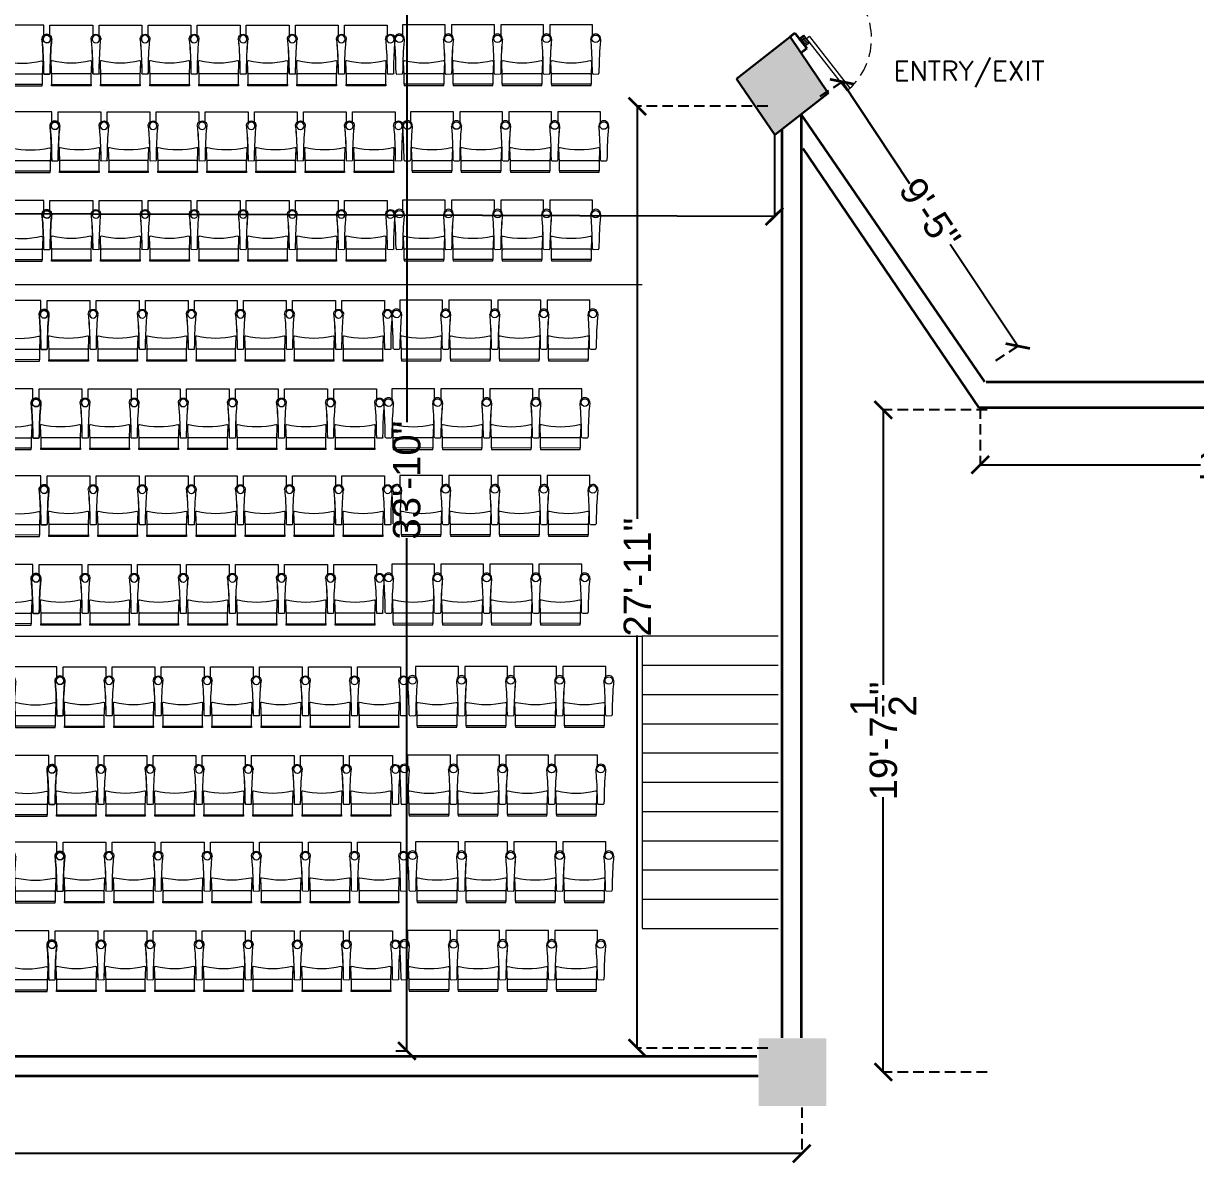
# Model space of a CAD drawing. Header units: inches. Extents: x 845 to 17085, y 908 to 10810.
# Drawn here: x 4600.9 to 5017.9, y 978 to 1386.4 of the extents above; entities that cross this region are included whole.
import ezdxf

# ---------------------------------------------------------------- set-up
doc = ezdxf.new("R2010")
doc.units = ezdxf.units.IN
doc.header["$LTSCALE"] = 15
doc.header["$MEASUREMENT"] = 0
doc.linetypes.add('ACAD_ISO04W100', pattern=[30.5, 24, -3, 0.5, -3])
doc.linetypes.add('DASHED2', pattern=[0.375, 0.25, -0.125])
for name, color, linetype, lineweight in [('c1', 21, 'Continuous', 30), ('FURN', 43, 'Continuous', 18), ('GR.furniture', 82, 'Continuous', 15), ('GRID', 8, 'ACAD_ISO04W100', 5), ('HATCH', 251, 'Continuous', 5), ('humans', 7, 'Continuous', 15), ('L-TXT', 255, 'Continuous', 9), ('wall 1', 1, 'Continuous', 35), ('WIND & DOOR', 160, 'Continuous', 9)]:
    doc.layers.add(name, color=color, linetype=linetype, lineweight=lineweight)
doc.layers.add('dimension', color=7, linetype='Continuous')
doc.layers.add('Text', color=255, linetype='Continuous')
doc.layers.add('door and window', color=7, linetype='Continuous', lineweight=25, true_color=0x0609c1)
doc.styles.add('ROMANS', font='ROMANS')
doc.styles.get("Standard").update_dxf_attribs({"font": 'arial.ttf'})
doc.dimstyles.get("Standard").update_dxf_attribs({"dimtxt": 9.75, "dimasz": 6.25, "dimexe": 0.18, "dimexo": 0.0625, "dimgap": 0.09, "dimtad": 0, "dimdec": 1, "dimzin": 0, "dimdsep": 46, "dimlunit": 4, "dimtxsty": 'Standard', "dimblk": 'ARCHTICK', "dimcen": 0.09, "dimadec": 0, "dimazin": 0, "dimtfac": 1, "dimtdec": 1, "dimtofl": 0, "dimtmove": 0, "dimatfit": 3, "dimldrblk": 'ARCHTICK', "dimfxl": 1, "dimtolj": 1, "dimtzin": 0, "dimlwd": 25, "dimarcsym": 0})

# ---------------------------------------------------------------- blocks, each defined once
blk = doc.blocks.new('S-Moviemax Compact 700-40-56 Standard Fija')
at = {"color": 0}
for p, q in [((98.1, 23), (98.2, 17.3)), ((98.9, 24), (100.2, 24)), ((112.9, 16.2), (112.9, 15.4)), ((154, 16.6), (142.4, 16.6)), ((154, -32.1), (154, 16.6)), ((98.1, -32.9), (98.2, -38.6)), ((98.9, -31.9), (100.2, -31.9)), ((112.9, -30.9), (112.9, -31.6)), ((142.4, -32.1), (154, -32.1))]:
    blk.add_line(p, q, dxfattribs=at)
blk.add_lwpolyline([(85, 14.8), (85, -30.3), (86.5, -30.3), (86.6, 14.8), (85, 14.8)], dxfattribs=at)
for points in [[(86.6, 14.8), (97.3, 14.8, -0.414214), (98.6, 13.5), (98.6, -29, -0.414214), (97.3, -30.3), (86.5, -30.3), (86.6, 14.8)], [(96.1, 14.8), (112, 15.4, -0.474715), (113.3, 13.9, 0.115865), (113.3, -29.5, -0.474715), (112, -31), (96.1, -30.3)]]:
    blk.add_lwpolyline(points, format="xyb", dxfattribs=at)
for centre in [(138.2, 20.2), (138.2, -35.6)]:
    blk.add_circle(centre, 4.27, dxfattribs=at)
for centre, radius, start, end in [((99.1, 23.1), 0.935, 98.4384, 171.5616), ((99.1, 17.5), 0.967, 189.1739, 270.6243), ((94.8, -516.4), 532.9, 86.0169, 89.5405), ((97.5, 523.7), 499.7, 270.3187, 273.9742), ((99.6, -379), 395.5, 84.4595, 85.3276), ((125.5, 124.5), 99.5, 273.7724, 277.0352), ((138.2, 20.2), 5.54, 266.5056, 94.548), ((99.1, -32.8), 0.935, 98.4384, 171.5616), ((99.1, -38.4), 0.967, 189.1739, 270.6243), ((94.8, -572.2), 532.9, 86.0169, 89.5405), ((97.5, 467.8), 499.7, 270.3187, 273.9742), ((125.5, 68.6), 99.5, 273.7724, 277.0352), ((138.2, -35.7), 5.54, 266.5056, 94.548), ((99.6, -434.9), 395.5, 84.4595, 85.3276)]:
    blk.add_arc(centre, radius, start, end, dxfattribs=at)
blk = doc.blocks.new('_ArchTick')
at = {"layer": 'GRID', "color": 0, "const_width": 0.15}
blk.add_lwpolyline([(-0.5, -0.5), (0.5, 0.5)], dxfattribs=at)
blk = doc.blocks.new('*D365')
at = {"layer": 'Defpoints', "color": 0, "linetype": 'ByBlock', "lineweight": 211, "transparency": 16777216}
for p in [(4169.41, 1349.09), (4868.18, 1346.69), (4868.08, 1317.72)]:
    blk.add_point(p, dxfattribs=at)
at = {"layer": 'humans', "color": 0, "linetype": 'ByBlock', "lineweight": -2, "transparency": 16777216}
for p, q in [((4169.41, 1349.03), (4169.31, 1319.94)), ((4868.17, 1346.63), (4868.08, 1317.54))]:
    blk.add_line(p, q, dxfattribs=at)
at = {"layer": 'humans', "color": 0, "linetype": 'Continuous', "lineweight": 25, "transparency": 16777216}
for p, q in [((4169.31, 1320.12), (4501.86, 1318.98)), ((4868.08, 1317.72), (4535.53, 1318.86))]:
    blk.add_line(p, q, dxfattribs=at)
at = {"layer": 'humans', "color": 0, "linetype": 'ByBlock', "lineweight": 25, "transparency": 16777216, "xscale": 6.25, "yscale": 6.25, "zscale": 6.25}
for p, rotation in [((4169.31, 1320.12), 179.8032064366089), ((4868.08, 1317.72), 359.8032064366089)]:
    blk.add_blockref('_ArchTick', p, dxfattribs=dict(at, rotation=rotation))
at = {"layer": 'humans', "color": 0, "linetype": 'ByBlock', "transparency": 16777216, "insert": (4518.69, 1318.92), "char_height": 9.75, "attachment_point": 5, "rotation": 359.8032}
blk.add_mtext('\\A1;58\'-3"', dxfattribs=at)
blk = doc.blocks.new('*D331')
at = {"layer": 'Defpoints', "color": 0, "linetype": 'DASHED2', "lineweight": 211, "transparency": 16777216}
for p in [(5671.72, 4291.1), (4447.8, 4239.51), (5671.72, 4239.51), (4819.32, 1356.91), (4865.82, 1356.91), (4865.82, 1021.91)]:
    blk.add_point(p, dxfattribs=at)
at = {"layer": 'dimension', "color": 0, "linetype": 'DASHED2', "lineweight": -2, "transparency": 16777216}
for p, q in [((4865.75, 1356.91), (4819.14, 1356.91)), ((4865.75, 1021.91), (4819.14, 1021.91))]:
    blk.add_line(p, q, dxfattribs=at)
at = {"layer": 'dimension', "color": 0, "linetype": 'Continuous', "lineweight": 25, "transparency": 16777216}
for p, q in [((4819.32, 1356.91), (4819.32, 1210.11)), ((4819.32, 1021.91), (4819.32, 1168.7))]:
    blk.add_line(p, q, dxfattribs=at)
at = {"layer": 'L-TXT', "color": 0, "linetype": 'DASHED2', "lineweight": -2, "transparency": 16777216}
for p, q in [((4447.8, 4239.58), (4447.8, 4291.28)), ((5671.72, 4239.58), (5671.72, 4291.28))]:
    blk.add_line(p, q, dxfattribs=at)
at = {"layer": 'L-TXT', "color": 0, "linetype": 'Continuous', "lineweight": 25, "transparency": 16777216}
for p, q in [((4447.8, 4291.1), (5048.07, 4291.1)), ((5671.72, 4291.1), (5071.45, 4291.1))]:
    blk.add_line(p, q, dxfattribs=at)
at = {"layer": 'dimension', "color": 0, "linetype": 'DASHED2', "lineweight": 25, "transparency": 16777216, "xscale": 6.25, "yscale": 6.25, "zscale": 6.25}
for p, rotation in [((4819.32, 1356.91), 90), ((4819.32, 1021.91), 270)]:
    blk.add_blockref('_ArchTick', p, dxfattribs=dict(at, rotation=rotation))
at = {"layer": 'L-TXT', "color": 0, "linetype": 'DASHED2', "lineweight": 25, "transparency": 16777216, "xscale": 6.25, "yscale": 6.25, "zscale": 6.25, "rotation": 180}
blk.add_blockref('_ArchTick', (4447.8, 4291.1), dxfattribs=at)
at = {"layer": 'L-TXT', "color": 0, "linetype": 'DASHED2', "lineweight": 25, "transparency": 16777216, "xscale": 6.25, "yscale": 6.25, "zscale": 6.25}
blk.add_blockref('_ArchTick', (5671.72, 4291.1), dxfattribs=at)
at = {"layer": 'dimension', "color": 0, "linetype": 'DASHED2', "lineweight": 30, "transparency": 16777216, "insert": (4819.32, 1189.41), "char_height": 9.75, "attachment_point": 5, "rotation": 90}
blk.add_mtext('\\A1;27\'-11"', dxfattribs=at)
at = {"layer": 'L-TXT', "color": 0, "linetype": 'DASHED2', "lineweight": 211, "transparency": 16777216, "insert": (5059.76, 4291.1), "char_height": 9.75, "attachment_point": 5}
blk.add_mtext("\\A1;102'", dxfattribs=at)
blk = doc.blocks.new('*D344')
at = {"layer": 'Defpoints', "color": 0, "linetype": 'DASHED2', "lineweight": 211, "transparency": 16777216}
for p in [(4884.32, 1360.41), (4954.67, 1271.63), (4946.82, 1266.41)]:
    blk.add_point(p, dxfattribs=at)
at = {"layer": 'dimension', "color": 0, "linetype": 'DASHED2', "lineweight": -2, "transparency": 16777216}
for p, q in [((4884.37, 1360.44), (4892.32, 1365.73)), ((4946.87, 1266.44), (4954.82, 1271.73))]:
    blk.add_line(p, q, dxfattribs=at)
at = {"layer": 'dimension', "color": 0, "linetype": 'Continuous', "lineweight": 25, "transparency": 16777216}
for p, q in [((4892.17, 1365.63), (4916.19, 1329.49)), ((4954.67, 1271.63), (4930.64, 1307.76))]:
    blk.add_line(p, q, dxfattribs=at)
at = {"layer": 'dimension', "color": 0, "linetype": 'DASHED2', "lineweight": 25, "transparency": 16777216, "xscale": 6.25, "yscale": 6.25, "zscale": 6.25}
for p, rotation in [((4892.17, 1365.63), 123.6196796258702), ((4954.67, 1271.63), 303.6196796258702)]:
    blk.add_blockref('_ArchTick', p, dxfattribs=dict(at, rotation=rotation))
at = {"layer": 'dimension', "color": 0, "linetype": 'DASHED2', "lineweight": 30, "transparency": 16777216, "insert": (4923.42, 1318.63), "char_height": 9.75, "attachment_point": 5, "rotation": 303.6197}
blk.add_mtext('\\A1;9\'-5"', dxfattribs=at)
blk = doc.blocks.new('*D345')
at = {"layer": 'Defpoints', "color": 0, "linetype": 'DASHED2', "lineweight": 211, "transparency": 16777216}
for p in [(4166.82, 1000.91), (4877.82, 1000.91), (4877.82, 984.41)]:
    blk.add_point(p, dxfattribs=at)
at = {"layer": 'dimension', "color": 0, "linetype": 'DASHED2', "lineweight": -2, "transparency": 16777216}
for p, q in [((4166.82, 1000.84), (4166.82, 984.23)), ((4877.82, 1000.84), (4877.82, 984.23))]:
    blk.add_line(p, q, dxfattribs=at)
at = {"layer": 'dimension', "color": 0, "linetype": 'Continuous', "lineweight": 25, "transparency": 16777216}
for p, q in [((4166.82, 984.41), (4505.48, 984.41)), ((4877.82, 984.41), (4539.15, 984.41))]:
    blk.add_line(p, q, dxfattribs=at)
at = {"layer": 'dimension', "color": 0, "linetype": 'DASHED2', "lineweight": 25, "transparency": 16777216, "xscale": 6.25, "yscale": 6.25, "zscale": 6.25, "rotation": 180}
blk.add_blockref('_ArchTick', (4166.82, 984.41), dxfattribs=at)
at = {"layer": 'dimension', "color": 0, "linetype": 'DASHED2', "lineweight": 25, "transparency": 16777216, "xscale": 6.25, "yscale": 6.25, "zscale": 6.25}
blk.add_blockref('_ArchTick', (4877.82, 984.41), dxfattribs=at)
at = {"layer": 'dimension', "color": 0, "linetype": 'DASHED2', "lineweight": 30, "transparency": 16777216, "insert": (4522.32, 984.41), "char_height": 9.75, "attachment_point": 5}
blk.add_mtext('\\A1;59\'-3"', dxfattribs=at)
blk = doc.blocks.new('*D346')
at = {"layer": 'Defpoints', "color": 0, "linetype": 'DASHED2', "lineweight": 211, "transparency": 16777216}
for p in [(4943.82, 1248.91), (4906.82, 1013.41), (4943.82, 1013.41)]:
    blk.add_point(p, dxfattribs=at)
at = {"layer": 'dimension', "color": 0, "linetype": 'DASHED2', "lineweight": -2, "transparency": 16777216}
for p, q in [((4943.75, 1248.91), (4906.64, 1248.91)), ((4943.75, 1013.41), (4906.64, 1013.41))]:
    blk.add_line(p, q, dxfattribs=at)
at = {"layer": 'dimension', "color": 0, "linetype": 'Continuous', "lineweight": 25, "transparency": 16777216}
for p, q in [((4906.82, 1248.91), (4906.82, 1151.09)), ((4906.82, 1013.41), (4906.82, 1111.22))]:
    blk.add_line(p, q, dxfattribs=at)
at = {"layer": 'dimension', "color": 0, "linetype": 'DASHED2', "lineweight": 25, "transparency": 16777216, "xscale": 6.25, "yscale": 6.25, "zscale": 6.25}
for p, rotation in [((4906.82, 1248.91), 90), ((4906.82, 1013.41), 270)]:
    blk.add_blockref('_ArchTick', p, dxfattribs=dict(at, rotation=rotation))
at = {"layer": 'dimension', "color": 0, "linetype": 'DASHED2', "lineweight": 30, "transparency": 16777216, "insert": (4906.82, 1131.16), "char_height": 9.75, "attachment_point": 5, "rotation": 90}
blk.add_mtext('\\A1;19\'-7{\\H1x;\\S1/2;}"', dxfattribs=at)
blk = doc.blocks.new('*D347')
at = {"layer": 'Defpoints', "color": 0, "linetype": 'DASHED2', "lineweight": 211, "transparency": 16777216}
for p in [(4733.32, 1426.91), (4733.32, 1020.91), (4737.32, 1020.91)]:
    blk.add_point(p, dxfattribs=at)
at = {"layer": 'dimension', "color": 0, "linetype": 'DASHED2', "lineweight": -2, "transparency": 16777216}
for p, q in [((4733.38, 1426.91), (4737.5, 1426.91)), ((4733.38, 1020.91), (4737.5, 1020.91))]:
    blk.add_line(p, q, dxfattribs=at)
at = {"layer": 'dimension', "color": 0, "linetype": 'Continuous', "lineweight": 25, "transparency": 16777216}
for p, q in [((4737.32, 1426.91), (4737.32, 1244.53)), ((4737.32, 1020.91), (4737.32, 1203.29))]:
    blk.add_line(p, q, dxfattribs=at)
at = {"layer": 'dimension', "color": 0, "linetype": 'DASHED2', "lineweight": 25, "transparency": 16777216, "xscale": 6.25, "yscale": 6.25, "zscale": 6.25}
for p, rotation in [((4737.32, 1426.91), 90), ((4737.32, 1020.91), 270)]:
    blk.add_blockref('_ArchTick', p, dxfattribs=dict(at, rotation=rotation))
at = {"layer": 'dimension', "color": 0, "linetype": 'DASHED2', "lineweight": 30, "transparency": 16777216, "insert": (4737.32, 1223.91), "char_height": 9.75, "attachment_point": 5, "rotation": 90}
blk.add_mtext('\\A1;33\'-10"', dxfattribs=at)
blk = doc.blocks.new('*D367')
at = {"layer": 'Defpoints', "color": 0, "linetype": 'DASHED2', "lineweight": 211, "transparency": 16777216}
for p in [(4941.32, 1249.55), (5137.95, 1249.55), (4941.32, 1229.41)]:
    blk.add_point(p, dxfattribs=at)
at = {"layer": 'dimension', "color": 0, "linetype": 'DASHED2', "lineweight": -2, "transparency": 16777216}
for p, q in [((4941.32, 1249.48), (4941.32, 1229.23)), ((5137.95, 1249.48), (5137.95, 1229.23))]:
    blk.add_line(p, q, dxfattribs=at)
at = {"layer": 'dimension', "color": 0, "linetype": 'Continuous', "lineweight": 25, "transparency": 16777216}
for p, q in [((4941.32, 1229.41), (5019.7, 1229.41)), ((5137.95, 1229.41), (5059.56, 1229.41))]:
    blk.add_line(p, q, dxfattribs=at)
at = {"layer": 'dimension', "color": 0, "linetype": 'DASHED2', "lineweight": 25, "transparency": 16777216, "xscale": 6.25, "yscale": 6.25, "zscale": 6.25, "rotation": 180}
blk.add_blockref('_ArchTick', (4941.32, 1229.41), dxfattribs=at)
at = {"layer": 'dimension', "color": 0, "linetype": 'DASHED2', "lineweight": 25, "transparency": 16777216, "xscale": 6.25, "yscale": 6.25, "zscale": 6.25}
blk.add_blockref('_ArchTick', (5137.95, 1229.41), dxfattribs=at)
at = {"layer": 'dimension', "color": 0, "linetype": 'DASHED2', "lineweight": 30, "transparency": 16777216, "insert": (5039.63, 1229.41), "char_height": 9.75, "attachment_point": 5}
blk.add_mtext('\\A1;16\'-4{\\H1x;\\S1/2;}"', dxfattribs=at)

msp = doc.modelspace()

# ---------------------------------------------------------------- hatches: boundary and pattern name
at = {"layer": 'HATCH', "lineweight": 0, "true_color": 0x000000}
h = msp.add_hatch(dxfattribs=at)
h.set_pattern_fill('ANSI31', color=18, scale=0.135883, angle=128.032)
h.set_pattern_definition([(173.0320028, (1426652.8952, -92080.92007), (-0.05233873015, -0.4282420827), [])])
h.paths.add_polyline_path([(4915.36, 1411.06), (4915.57, 1410.79), (4917.45, 1408.38), (4919.06, 1409.64), (4916.97, 1412.32)])
h.paths.add_polyline_path([(4876.83, 1380.93), (4878.93, 1378.25), (4880.54, 1379.51), (4880.33, 1379.78), (4878.45, 1382.19)])
at = {"layer": 'HATCH'}
h = msp.add_hatch(color=256, dxfattribs=at)
h.dxf.hatch_style = 1
h.paths.add_polyline_path([(4873.64, 1381.59), (4854.57, 1366.68), (4868.18, 1346.69), (4887.22, 1361.59)])
h = msp.add_hatch(color=256, dxfattribs=at)
h.dxf.hatch_style = 1
h.paths.add_polyline_path([(4886.58, 1015.14), (4862.46, 1015.14), (4862.46, 1001.28), (4886.58, 1001.28)])
h.paths.add_polyline_path([(4886.58, 1025.41), (4862.46, 1025.41), (4862.46, 1015.14), (4886.58, 1015.14)])

# ---------------------------------------------------------------- linework, layer by layer
at = {"layer": 'c1'}
msp.add_lwpolyline([(4854.57, 1366.68), (4868.18, 1346.69), (4887.1, 1361.5), (4887.23, 1361.58), (4873.64, 1381.59), (4854.57, 1366.68)], dxfattribs=at)
at = {"layer": 'door and window', "color": 18, "lineweight": 0, "true_color": 0x000000}
for p, q in [((4880.56, 1381.68), (4879.49, 1380.85)), ((4880.56, 1381.68), (4894.94, 1363.29)), ((4880.33, 1379.78), (4893.93, 1362.39))]:
    msp.add_line(p, q, dxfattribs=at)
msp.add_lwpolyline([(4878.45, 1382.19), (4880.54, 1379.51), (4878.93, 1378.25), (4876.83, 1380.93)], close=True, dxfattribs=at)
at = {"layer": 'FURN'}
for p, q in [((4869.46, 1168.39), (4821.07, 1168.39)), ((4869.46, 1157.99), (4821.07, 1157.99)), ((4869.46, 1147.58), (4821.07, 1147.58)), ((4869.46, 1147.58), (4821.07, 1147.58)), ((4869.46, 1137.18), (4821.07, 1137.18)), ((4869.46, 1126.78), (4821.07, 1126.78)), ((4869.46, 1116.37), (4821.07, 1116.37)), ((4869.46, 1116.37), (4821.07, 1116.37)), ((4869.46, 1105.97), (4821.07, 1105.97)), ((4869.46, 1095.56), (4821.07, 1095.56)), ((4869.46, 1085.16), (4821.07, 1085.16)), ((4869.46, 1085.16), (4821.07, 1085.16)), ((4869.46, 1074.76), (4821.07, 1074.76)), ((4869.46, 1064.35), (4821.07, 1064.35))]:
    msp.add_line(p, q, dxfattribs=at)
at = {"layer": 'humans', "linetype": 'ByBlock'}
for p, q in [((4169.41, 1293.44), (4821.06, 1293.48)), ((4169.4, 1168.35), (4821.07, 1168.39)), ((4821.07, 1168.39), (4821.07, 1064.56))]:
    msp.add_line(p, q, dxfattribs=at)
at = {"layer": 'wall 1', "ltscale": 1.5}
for p, q in [((4875.3, 1382.89), (4873.64, 1381.59)), ((4875.3, 1382.89), (4879.57, 1377.43)), ((4879.57, 1377.43), (4877.54, 1375.84)), ((4877.64, 1354.09), (4877.64, 1025.52)), ((4942.95, 1258.89), (4877.64, 1354.09)), ((4870.7, 1348.67), (4870.72, 1025.56)), ((4940.91, 1249.64), (4878.29, 1341.89)), ((5134.44, 1258.79), (4943.38, 1258.79)), ((5134.44, 1249.55), (4940.91, 1249.64)), ((4861.78, 1018.9), (4177.5, 1018.9)), ((4862.31, 1011.96), (4178.05, 1011.96))]:
    msp.add_line(p, q, dxfattribs=at)
at = {"layer": 'WIND & DOOR', "linetype": 'DASHED2', "lineweight": 9, "ltscale": 1.3}
msp.add_arc((4878.42, 1380.98), 24.21, 309.8393, 40.2312, dxfattribs=at)

# ---------------------------------------------------------------- block references
at = {"layer": 'GR.furniture', "extrusion": (0, 0, -1)}
for p, xscale, yscale, zscale, rotation in [((-4598.11, 1337.62), -0.3125000001062972, 0.3125000000636646, -0.3125000001062972, 270.0000000013027), ((-4620.4, 1337.62), 0.3125000001062972, 0.3125000001062972, -0.3125000000000001, 89.99999999934863), ((-4637.86, 1337.62), 0.3125000001062972, 0.3125000001062972, -0.3125000000000001, 89.99999999934863), ((-4655.33, 1337.62), 0.3125000001062972, 0.3125000001062972, -0.3125000000000001, 89.99999999934863), ((-4672.79, 1337.62), 0.3125000001062972, 0.3125000001062972, -0.3125000000000001, 89.99999999934863), ((-4690.25, 1337.62), 0.3125000001062972, 0.3125000001062972, -0.3125000000000001, 89.99999999934863), ((-4707.71, 1337.62), 0.3125000001062972, 0.3125000001062972, -0.3125000000000001, 89.99999999934863), ((-4725.18, 1337.62), 0.3125000001062972, 0.3125000001062972, -0.3125000000000001, 89.99999999934863), ((-4740.98, 1337.72), -0.3125000001062972, 0.3125000000636646, -0.3125000001062972, 270.0000000013027), ((-4758.44, 1337.72), -0.3125000001062972, 0.3125000000636646, -0.3125000001062972, 270.0000000013027), ((-4775.91, 1337.72), -0.3125000001062972, 0.3125000000636646, -0.3125000001062972, 270.0000000013027), ((-4793.37, 1337.72), -0.3125000001062972, 0.3125000000636646, -0.3125000001062972, 270.0000000013027), ((-4600.97, 1306.76), -0.3125000001062972, 0.3125000000636646, -0.3125000001062972, 270.0000000013027), ((-4623.27, 1306.76), 0.3125000001062972, 0.3125000001062972, -0.3125000000000001, 89.99999999934863), ((-4640.73, 1306.76), 0.3125000001062972, 0.3125000001062972, -0.3125000000000001, 89.99999999934863), ((-4658.19, 1306.76), 0.3125000001062972, 0.3125000001062972, -0.3125000000000001, 89.99999999934863), ((-4675.65, 1306.76), 0.3125000001062972, 0.3125000001062972, -0.3125000000000001, 89.99999999934863), ((-4693.12, 1306.76), 0.3125000001062972, 0.3125000001062972, -0.3125000000000001, 89.99999999934863), ((-4710.58, 1306.76), 0.3125000001062972, 0.3125000001062972, -0.3125000000000001, 89.99999999934863), ((-4728.04, 1306.76), 0.3125000001062972, 0.3125000001062972, -0.3125000000000001, 89.99999999934863), ((-4743.84, 1306.86), -0.3125000001062972, 0.3125000000636646, -0.3125000001062972, 270.0000000013027), ((-4761.31, 1306.86), -0.3125000001062972, 0.3125000000636646, -0.3125000001062972, 270.0000000013027), ((-4778.77, 1306.86), -0.3125000001062972, 0.3125000000636646, -0.3125000001062972, 270.0000000013027), ((-4796.23, 1306.86), -0.3125000001062972, 0.3125000000636646, -0.3125000001062972, 270.0000000013027), ((-4598.11, 1275.24), -0.3125000001062972, 0.3125000000636646, -0.3125000001062972, 270.0000000013027), ((-4620.4, 1275.24), 0.3125000001062972, 0.3125000001062972, -0.3125000000000001, 89.99999999934863), ((-4637.86, 1275.24), 0.3125000001062972, 0.3125000001062972, -0.3125000000000001, 89.99999999934863), ((-4655.33, 1275.24), 0.3125000001062972, 0.3125000001062972, -0.3125000000000001, 89.99999999934863), ((-4672.79, 1275.24), 0.3125000001062972, 0.3125000001062972, -0.3125000000000001, 89.99999999934863), ((-4690.25, 1275.24), 0.3125000001062972, 0.3125000001062972, -0.3125000000000001, 89.99999999934863), ((-4707.71, 1275.24), 0.3125000001062972, 0.3125000001062972, -0.3125000000000001, 89.99999999934863), ((-4725.18, 1275.24), 0.3125000001062972, 0.3125000001062972, -0.3125000000000001, 89.99999999934863), ((-4740.98, 1275.34), -0.3125000001062972, 0.3125000000636646, -0.3125000001062972, 270.0000000013027), ((-4758.44, 1275.34), -0.3125000001062972, 0.3125000000636646, -0.3125000001062972, 270.0000000013027), ((-4775.91, 1275.34), -0.3125000001062972, 0.3125000000636646, -0.3125000001062972, 270.0000000013027), ((-4793.37, 1275.34), -0.3125000001062972, 0.3125000000636646, -0.3125000001062972, 270.0000000013027), ((-4597.12, 1239.74), -0.3125000001062972, 0.3125000000636646, -0.3125000001062972, 270.0000000013027), ((-4619.41, 1239.74), 0.3125000001062972, 0.3125000001062972, -0.3125000000000001, 89.99999999934863), ((-4636.88, 1239.74), 0.3125000001062972, 0.3125000001062972, -0.3125000000000001, 89.99999999934863), ((-4654.34, 1239.74), 0.3125000001062972, 0.3125000001062972, -0.3125000000000001, 89.99999999934863), ((-4671.8, 1239.74), 0.3125000001062972, 0.3125000001062972, -0.3125000000000001, 89.99999999934863), ((-4689.26, 1239.74), 0.3125000001062972, 0.3125000001062972, -0.3125000000000001, 89.99999999934863), ((-4706.73, 1239.74), 0.3125000001062972, 0.3125000001062972, -0.3125000000000001, 89.99999999934863), ((-4724.19, 1239.74), 0.3125000001062972, 0.3125000001062972, -0.3125000000000001, 89.99999999934863), ((-4739.99, 1239.85), -0.3125000001062972, 0.3125000000636646, -0.3125000001062972, 270.0000000013027), ((-4757.46, 1239.85), -0.3125000001062972, 0.3125000000636646, -0.3125000001062972, 270.0000000013027), ((-4774.92, 1239.85), -0.3125000001062972, 0.3125000000636646, -0.3125000001062972, 270.0000000013027), ((-4792.38, 1239.85), -0.3125000001062972, 0.3125000000636646, -0.3125000001062972, 270.0000000013027), ((-4594.26, 1208.22), -0.3125000001062972, 0.3125000000636646, -0.3125000001062972, 270.0000000013027), ((-4616.55, 1208.22), 0.3125000001062972, 0.3125000001062972, -0.3125000000000001, 89.99999999934863), ((-4634.01, 1208.22), 0.3125000001062972, 0.3125000001062972, -0.3125000000000001, 89.99999999934863), ((-4651.48, 1208.22), 0.3125000001062972, 0.3125000001062972, -0.3125000000000001, 89.99999999934863), ((-4668.94, 1208.22), 0.3125000001062972, 0.3125000001062972, -0.3125000000000001, 89.99999999934863), ((-4686.4, 1208.22), 0.3125000001062972, 0.3125000001062972, -0.3125000000000001, 89.99999999934863), ((-4703.86, 1208.22), 0.3125000001062972, 0.3125000001062972, -0.3125000000000001, 89.99999999934863), ((-4721.33, 1208.22), 0.3125000001062972, 0.3125000001062972, -0.3125000000000001, 89.99999999934863), ((-4737.13, 1208.32), -0.3125000001062972, 0.3125000000636646, -0.3125000001062972, 270.0000000013027), ((-4754.59, 1208.32), -0.3125000001062972, 0.3125000000636646, -0.3125000001062972, 270.0000000013027), ((-4772.06, 1208.32), -0.3125000001062972, 0.3125000000636646, -0.3125000001062972, 270.0000000013027), ((-4789.52, 1208.32), -0.3125000001062972, 0.3125000000636646, -0.3125000001062972, 270.0000000013027), ((-4597.12, 1177.36), -0.3125000001062972, 0.3125000000636646, -0.3125000001062972, 270.0000000013027), ((-4619.41, 1177.36), 0.3125000001062972, 0.3125000001062972, -0.3125000000000001, 89.99999999934863), ((-4636.88, 1177.36), 0.3125000001062972, 0.3125000001062972, -0.3125000000000001, 89.99999999934863), ((-4654.34, 1177.36), 0.3125000001062972, 0.3125000001062972, -0.3125000000000001, 89.99999999934863), ((-4671.8, 1177.36), 0.3125000001062972, 0.3125000001062972, -0.3125000000000001, 89.99999999934863), ((-4689.26, 1177.36), 0.3125000001062972, 0.3125000001062972, -0.3125000000000001, 89.99999999934863), ((-4706.73, 1177.36), 0.3125000001062972, 0.3125000001062972, -0.3125000000000001, 89.99999999934863), ((-4724.19, 1177.36), 0.3125000001062972, 0.3125000001062972, -0.3125000000000001, 89.99999999934863), ((-4739.99, 1177.46), -0.3125000001062972, 0.3125000000636646, -0.3125000001062972, 270.0000000013027), ((-4757.46, 1177.46), -0.3125000001062972, 0.3125000000636646, -0.3125000001062972, 270.0000000013027), ((-4774.92, 1177.46), -0.3125000001062972, 0.3125000000636646, -0.3125000001062972, 270.0000000013027), ((-4792.38, 1177.46), -0.3125000001062972, 0.3125000000636646, -0.3125000001062972, 270.0000000013027), ((-4594.26, 1145.83), -0.3125000001062972, 0.3125000000636646, -0.3125000001062972, 270.0000000013027), ((-4616.55, 1145.83), 0.3125000001062972, 0.3125000001062972, -0.3125000000000001, 89.99999999934863), ((-4634.01, 1145.83), 0.3125000001062972, 0.3125000001062972, -0.3125000000000001, 89.99999999934863), ((-4651.48, 1145.83), 0.3125000001062972, 0.3125000001062972, -0.3125000000000001, 89.99999999934863), ((-4668.94, 1145.83), 0.3125000001062972, 0.3125000001062972, -0.3125000000000001, 89.99999999934863), ((-4686.4, 1145.83), 0.3125000001062972, 0.3125000001062972, -0.3125000000000001, 89.99999999934863), ((-4703.86, 1145.83), 0.3125000001062972, 0.3125000001062972, -0.3125000000000001, 89.99999999934863), ((-4721.33, 1145.83), 0.3125000001062972, 0.3125000001062972, -0.3125000000000001, 89.99999999934863), ((-4737.13, 1145.94), -0.3125000001062972, 0.3125000000636646, -0.3125000001062972, 270.0000000013027), ((-4754.59, 1145.94), -0.3125000001062972, 0.3125000000636646, -0.3125000001062972, 270.0000000013027), ((-4772.06, 1145.94), -0.3125000001062972, 0.3125000000636646, -0.3125000001062972, 270.0000000013027), ((-4789.52, 1145.94), -0.3125000001062972, 0.3125000000636646, -0.3125000001062972, 270.0000000013027), ((-4602.77, 1109.39), -0.3125000001062972, 0.3125000000636646, -0.3125000001062972, 270.0000000013027), ((-4625.06, 1109.39), 0.3125000001062972, 0.3125000001062972, -0.3125000000000001, 89.99999999934863), ((-4642.53, 1109.39), 0.3125000001062972, 0.3125000001062972, -0.3125000000000001, 89.99999999934863), ((-4659.99, 1109.39), 0.3125000001062972, 0.3125000001062972, -0.3125000000000001, 89.99999999934863), ((-4677.45, 1109.39), 0.3125000001062972, 0.3125000001062972, -0.3125000000000001, 89.99999999934863), ((-4694.91, 1109.39), 0.3125000001062972, 0.3125000001062972, -0.3125000000000001, 89.99999999934863), ((-4712.38, 1109.39), 0.3125000001062972, 0.3125000001062972, -0.3125000000000001, 89.99999999934863), ((-4729.84, 1109.39), 0.3125000001062972, 0.3125000001062972, -0.3125000000000001, 89.99999999934863), ((-4745.64, 1109.49), -0.3125000001062972, 0.3125000000636646, -0.3125000001062972, 270.0000000013027), ((-4763.11, 1109.49), -0.3125000001062972, 0.3125000000636646, -0.3125000001062972, 270.0000000013027), ((-4780.57, 1109.49), -0.3125000001062972, 0.3125000000636646, -0.3125000001062972, 270.0000000013027), ((-4798.03, 1109.49), -0.3125000001062972, 0.3125000000636646, -0.3125000001062972, 270.0000000013027), ((-4599.91, 1077.87), -0.3125000001062972, 0.3125000000636646, -0.3125000001062972, 270.0000000013027), ((-4622.2, 1077.87), 0.3125000001062972, 0.3125000001062972, -0.3125000000000001, 89.99999999934863), ((-4639.66, 1077.87), 0.3125000001062972, 0.3125000001062972, -0.3125000000000001, 89.99999999934863), ((-4657.13, 1077.87), 0.3125000001062972, 0.3125000001062972, -0.3125000000000001, 89.99999999934863), ((-4674.59, 1077.87), 0.3125000001062972, 0.3125000001062972, -0.3125000000000001, 89.99999999934863), ((-4692.05, 1077.87), 0.3125000001062972, 0.3125000001062972, -0.3125000000000001, 89.99999999934863), ((-4709.51, 1077.87), 0.3125000001062972, 0.3125000001062972, -0.3125000000000001, 89.99999999934863), ((-4726.98, 1077.87), 0.3125000001062972, 0.3125000001062972, -0.3125000000000001, 89.99999999934863), ((-4742.78, 1077.97), -0.3125000001062972, 0.3125000000636646, -0.3125000001062972, 270.0000000013027), ((-4760.24, 1077.97), -0.3125000001062972, 0.3125000000636646, -0.3125000001062972, 270.0000000013027), ((-4777.71, 1077.97), -0.3125000001062972, 0.3125000000636646, -0.3125000001062972, 270.0000000013027), ((-4795.17, 1077.97), -0.3125000001062972, 0.3125000000636646, -0.3125000001062972, 270.0000000013027), ((-4602.77, 1047.01), -0.3125000001062972, 0.3125000000636646, -0.3125000001062972, 270.0000000013027), ((-4625.06, 1047.01), 0.3125000001062972, 0.3125000001062972, -0.3125000000000001, 89.99999999934863), ((-4642.53, 1047.01), 0.3125000001062972, 0.3125000001062972, -0.3125000000000001, 89.99999999934863), ((-4659.99, 1047.01), 0.3125000001062972, 0.3125000001062972, -0.3125000000000001, 89.99999999934863), ((-4677.45, 1047.01), 0.3125000001062972, 0.3125000001062972, -0.3125000000000001, 89.99999999934863), ((-4694.91, 1047.01), 0.3125000001062972, 0.3125000001062972, -0.3125000000000001, 89.99999999934863), ((-4712.38, 1047.01), 0.3125000001062972, 0.3125000001062972, -0.3125000000000001, 89.99999999934863), ((-4729.84, 1047.01), 0.3125000001062972, 0.3125000001062972, -0.3125000000000001, 89.99999999934863), ((-4745.64, 1047.11), -0.3125000001062972, 0.3125000000636646, -0.3125000001062972, 270.0000000013027), ((-4763.11, 1047.11), -0.3125000001062972, 0.3125000000636646, -0.3125000001062972, 270.0000000013027), ((-4780.57, 1047.11), -0.3125000001062972, 0.3125000000636646, -0.3125000001062972, 270.0000000013027), ((-4798.03, 1047.11), -0.3125000001062972, 0.3125000000636646, -0.3125000001062972, 270.0000000013027), ((-4599.91, 1015.48), -0.3125000001062972, 0.3125000000636646, -0.3125000001062972, 270.0000000013027), ((-4622.2, 1015.48), 0.3125000001062972, 0.3125000001062972, -0.3125000000000001, 89.99999999934863), ((-4639.66, 1015.48), 0.3125000001062972, 0.3125000001062972, -0.3125000000000001, 89.99999999934863), ((-4657.13, 1015.48), 0.3125000001062972, 0.3125000001062972, -0.3125000000000001, 89.99999999934863), ((-4674.59, 1015.48), 0.3125000001062972, 0.3125000001062972, -0.3125000000000001, 89.99999999934863), ((-4692.05, 1015.48), 0.3125000001062972, 0.3125000001062972, -0.3125000000000001, 89.99999999934863), ((-4709.51, 1015.48), 0.3125000001062972, 0.3125000001062972, -0.3125000000000001, 89.99999999934863), ((-4726.98, 1015.48), 0.3125000001062972, 0.3125000001062972, -0.3125000000000001, 89.99999999934863), ((-4742.78, 1015.58), -0.3125000001062972, 0.3125000000636646, -0.3125000001062972, 270.0000000013027), ((-4760.24, 1015.58), -0.3125000001062972, 0.3125000000636646, -0.3125000001062972, 270.0000000013027), ((-4777.71, 1015.58), -0.3125000001062972, 0.3125000000636646, -0.3125000001062972, 270.0000000013027), ((-4795.17, 1015.58), -0.3125000001062972, 0.3125000000636646, -0.3125000001062972, 270.0000000013027)]:
    msp.add_blockref('S-Moviemax Compact 700-40-56 Standard Fija', p, dxfattribs=dict(at, xscale=xscale, yscale=yscale, zscale=zscale, rotation=rotation))

# ---------------------------------------------------------------- texts
at = {"layer": 'Text', "ltscale": 0.115, "insert": (4937.33, 1363.71), "char_height": 6.9209, "attachment_point": 9, "style": 'ROMANS'}
msp.add_mtext_dynamic_manual_height_columns('\\pxqc;ENTRY/EXIT', width=0.00275, gutter_width=0.0139, heights=[0], dxfattribs=at)

# ---------------------------------------------------------------- dimensions: what is measured, and where the dimension line sits
at = {"layer": 'dimension', "linetype": 'DASHED2', "lineweight": 30}
for p1, p2, distance, picture, middle in [((4865.82, 1021.91), (4865.82, 1356.91), 46.5, '*D331', (4819.32, 1189.41)), ((4733.32, 1426.91), (4733.32, 1020.91), 4, '*D347', (4737.32, 1223.91)), ((4884.32, 1360.41), (4946.82, 1266.41), 9.43, '*D344', (4923.42, 1318.63)), ((4943.82, 1248.91), (4943.82, 1013.41), -37, '*D346', (4906.82, 1131.16)), ((5137.95, 1249.55), (4941.32, 1249.55), 20.14, '*D367', (5039.63, 1229.41)), ((4166.82, 1000.91), (4877.82, 1000.91), -16.5, '*D345', (4522.32, 984.41))]:
    dim = msp.add_aligned_dim(p1=p1, p2=p2, distance=distance, dimstyle='Standard', dxfattribs=at)
    dim.commit()
    dim.dimension.update_dxf_attribs({"geometry": picture, "text_midpoint": middle})
at = {"layer": 'humans', "linetype": 'ByBlock'}
dim = msp.add_aligned_dim(p1=(4169.41, 1349.09), p2=(4868.18, 1346.69), distance=-28.97, dimstyle='Standard', dxfattribs=at)
dim.commit()
dim.dimension.update_dxf_attribs({"geometry": '*D365', "text_midpoint": (4518.69, 1318.92)})
at = {"layer": 'L-TXT', "linetype": 'DASHED2', "lineweight": 211}
dim = msp.add_aligned_dim(p1=(4447.8, 4239.51), p2=(5671.72, 4239.51), distance=51.58, dimstyle='Standard', dxfattribs=at)
dim.commit()
dim.dimension.update_dxf_attribs({"geometry": '*D331', "text_midpoint": (5059.76, 4291.1)})

doc.saveas('drawing.dxf')
